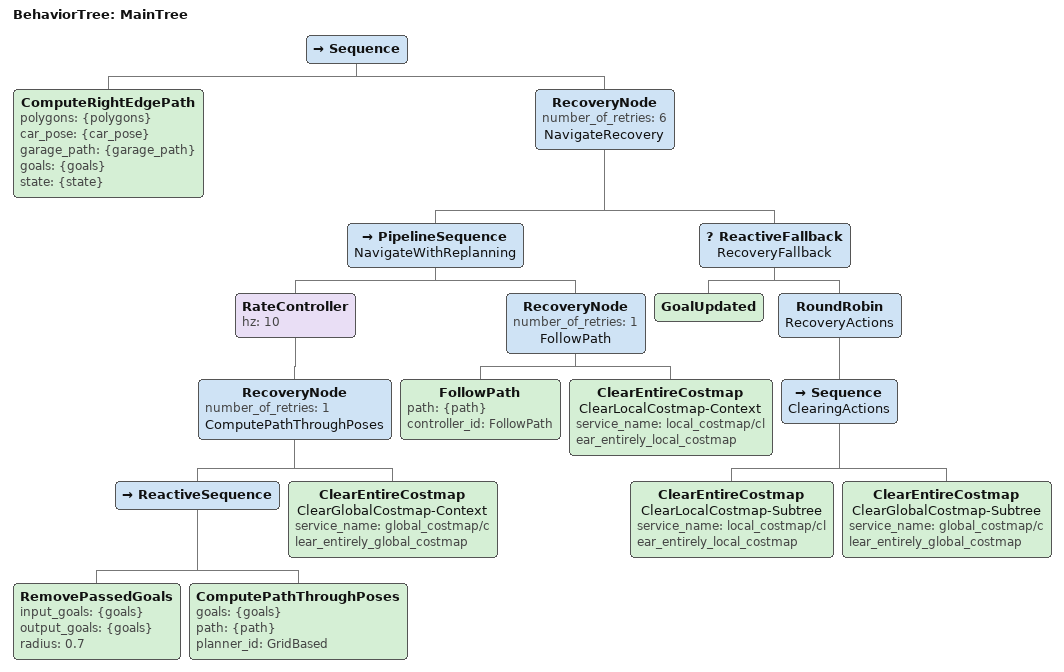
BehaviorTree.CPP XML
<root main_tree_to_execute="MainTree">
  <BehaviorTree ID="MainTree">
    <Sequence>

      <ComputeRightEdgePath polygons="{polygons}" car_pose="{car_pose}" garage_path="{garage_path}" goals="{goals}" state="{state}" />

      <RecoveryNode number_of_retries="6" name="NavigateRecovery">
      <PipelineSequence name="NavigateWithReplanning">
        <RateController hz="10">
          <RecoveryNode number_of_retries="1" name="ComputePathThroughPoses">
            <ReactiveSequence>
              <RemovePassedGoals input_goals="{goals}" output_goals="{goals}" radius="0.7"/>
              <ComputePathThroughPoses goals="{goals}" path="{path}" planner_id="GridBased"/>
            </ReactiveSequence>
            <ClearEntireCostmap name="ClearGlobalCostmap-Context" service_name="global_costmap/clear_entirely_global_costmap"/>
          </RecoveryNode>
        </RateController>
        <RecoveryNode number_of_retries="1" name="FollowPath">
          <FollowPath path="{path}" controller_id="FollowPath"/>
          <ClearEntireCostmap name="ClearLocalCostmap-Context" service_name="local_costmap/clear_entirely_local_costmap"/>
        </RecoveryNode>
      </PipelineSequence>
      <ReactiveFallback name="RecoveryFallback">
        <GoalUpdated/>
        <RoundRobin name="RecoveryActions">
          <Sequence name="ClearingActions">
            <ClearEntireCostmap name="ClearLocalCostmap-Subtree" service_name="local_costmap/clear_entirely_local_costmap"/>
            <ClearEntireCostmap name="ClearGlobalCostmap-Subtree" service_name="global_costmap/clear_entirely_global_costmap"/>
          </Sequence>
        </RoundRobin>
      </ReactiveFallback>
    </RecoveryNode>

    </Sequence>

  </BehaviorTree>
</root>
